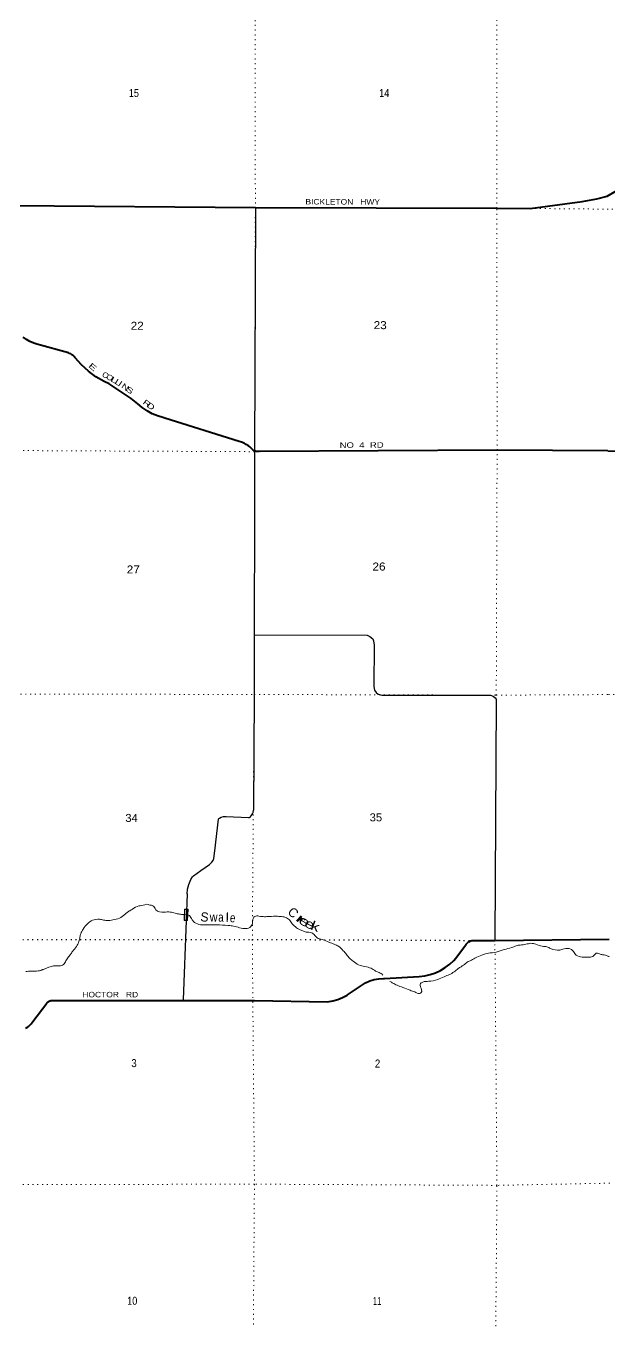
# Model space of a CAD drawing. Header units: feet. Extents: x -199 to 255675, y -686157 to -547785.
# Drawn here: x 51142 to 63889, y -637564 to -609219 of the extents above; entities that cross this region are included whole.
import ezdxf
from ezdxf.enums import TextEntityAlignment as Align

# ---------------------------------------------------------------- set-up
doc = ezdxf.new("R2010")
doc.units = ezdxf.units.FT
doc.header["$LTSCALE"] = 70
doc.linetypes.add('DOTTED', pattern=[1.5, 0.3, -1.2])
for name, color, linetype, lineweight in [('26', 7, 'Continuous', 40), ('29', 7, 'Continuous', 25), ('31', 7, 'Continuous', 13), ('39', 7, 'Continuous', 13), ('6', 7, 'DOTTED', 25), ('7', 7, 'DOTTED', 13)]:
    doc.layers.add(name, color=color, linetype=linetype, lineweight=lineweight)
doc.layers.add('27', color=7, linetype='Continuous')
doc.layers.add('41', color=7, linetype='Continuous')

msp = doc.modelspace()

# ---------------------------------------------------------------- linework, layer by layer
at = {"layer": '26'}
for points in [[(63849.26, -612942.96), (66676.2, -611288.32)], [(50303, -613152.5), (50880.41, -613146.17), (56157.02, -613189.99), (61433.72, -613205.73), (62161.72, -613210.97), (63303.21, -613061.9), (63622.55, -612998.16), (63849.26, -612942.96)], [(63858.96, -618510.26), (61441.77, -618498.29), (56239.18, -618527.06), (56214.82, -618527.2), (56189.18, -618526.94), (56172.84, -618524.63), (56156.75, -618520.6), (56141.18, -618514.91), (56126.28, -618507.62), (56124.16, -618506.29), (56099.13, -618488.57), (56074.35, -618463.6), (56032.9, -618421.84), (56006.3, -618400.91), (55959.3, -618369.94), (55909.33, -618344.05), (55856.92, -618323.52), (55802.65, -618308.59), (54179.85, -617796.51), (54134.73, -617786.07), (54014.5, -617749.02), (53898.81, -617699.6), (53788.91, -617638.37), (53686.02, -617565.98), (53591.26, -617483.23), (53444.51, -617370.31), (52958.98, -617047.43), (52850.31, -616995.46), (52672.39, -616891.46), (52506.32, -616769.42), (52353.91, -616630.7), (52216.84, -616476.81), (52211.96, -616470.14), (52192.94, -616447.46), (52171.64, -616426.9), (52148.31, -616408.68), (52123.21, -616393), (52096.61, -616380.03), (52068.79, -616369.91), (51377.5, -616178.54), (51311.79, -616157.25), (51229.84, -616122.02), (51152.02, -616078.4), (51079.19, -616026.9)], [(63864.59, -618510.25), (66773.26, -618529.35), (72029.4, -618504.24), (72043.4, -629167.49)], [(51135.64, -631140.2), (51169.19, -631121.33), (51200.59, -631099.05), (51229.49, -631073.61), (51255.57, -631045.29), (51278.55, -631014.4), (51292.96, -630990.87), (51595.16, -630593.02), (51603.75, -630581.55), (51613.5, -630571.04), (51624.29, -630561.6), (51636.01, -630553.35), (51648.53, -630546.37), (51661.7, -630540.73), (51675.4, -630536.5), (51689.46, -630533.73), (51703.74, -630532.44), (51718.07, -630532.65), (51725.73, -630533.39), (56138.07, -630531.53), (57734.44, -630560.17), (57847.12, -630540.8), (57957.17, -630509.76), (58063.36, -630467.38), (58164.54, -630414.14), (58172.17, -630409.56), (58564.18, -630142.44), (58658.31, -630103.99), (58755.94, -630075.6), (58856.01, -630057.57), (58957.41, -630050.1), (58977.65, -630049.88), (59739.92, -630008.91), (59860.72, -629993.8), (59979.28, -629966.14), (60094.3, -629926.25), (60204.53, -629874.55), (60308.74, -629811.61), (60405.8, -629738.12), (60494.65, -629654.89), (60541.54, -629603.09), (60749.08, -629321.17), (60764.32, -629300.95), (60781.59, -629282.44), (60800.7, -629265.84), (60821.44, -629251.32), (60843.58, -629239.05), (60866.88, -629229.17), (60891.09, -629221.77), (60911.88, -629217.55), (61393.22, -629219.54), (63893.97, -629190.12)]]:
    msp.add_lwpolyline(points, dxfattribs=at)
at = {"layer": '29'}
for p, q in [((56145.24, -622537.61), (58598.09, -622541.7)), ((61422.83, -623979.22), (61393.22, -629219.54))]:
    msp.add_line(p, q, dxfattribs=at)
for points in [[(56157.02, -613189.99), (56140.84, -618530.59), (56132.79, -623839.13), (56113.98, -626372.88)], [(58598.09, -622541.7), (58660.39, -622569.11), (58721.79, -622624.96), (58738.53, -622669.64), (58755.28, -622759), (58749.7, -623663.74), (58760.86, -623747.52), (58794.35, -623797.78), (58844.59, -623831.29), (58922.74, -623853.63), (61300.65, -623853.63), (61359.26, -623875.96), (61401.13, -623909.48), (61417.87, -623942.98), (61422.83, -623979.22)], [(54663.86, -628201.07), (54674.86, -628095.32), (54699.98, -627992), (54744.63, -627885.88), (54780.91, -627830.03), (54806.03, -627802.11), (54962.33, -627690.41), (55152.12, -627556.38), (55207.94, -627506.11), (55233.06, -627469.81), (55247.01, -627427.92), (55269.34, -627260.38), (55353.07, -626567.85), (55360.04, -626555.29), (55372.6, -626542.72), (55408.89, -626523.18), (55461.91, -626509.21), (55520.53, -626506.42), (56006.16, -626528.76), (56028.48, -626527.37), (56043.83, -626520.39), (56068.95, -626496.65), (56095.47, -626449.18), (56106.63, -626422.65), (56113.98, -626372.88)], [(54663.86, -628201.07), (54642.36, -628779.76), (54577.75, -630519.08)]]:
    msp.add_lwpolyline(points, dxfattribs=at)
at = {"layer": '31'}
for p, q in [((54601.27, -628780.79), (54610.9, -628530.98)), ((54610.9, -628530.98), (54685.85, -628533.87))]:
    msp.add_line(p, q, dxfattribs=at)
msp.add_lwpolyline([(54685.85, -628533.87), (54676.22, -628783.68), (54601.27, -628780.79)], dxfattribs=at)
msp.add_lwpolyline([(54609.57, -628773.1), (54618.58, -628539.28), (54677.54, -628541.55), (54668.53, -628775.37)], close=True, dxfattribs=at)
at = {"layer": '39'}
for points in [[(51141.65, -629896.88), (51254.6, -629889.69), (51374.94, -629888.18), (51439.14, -629880.42), (51491.34, -629864.59), (51509.42, -629856.64), (51573.68, -629832.84), (51643.98, -629803.05), (51746.36, -629775.4), (51826.58, -629775.73), (51856.67, -629773.85), (51940.95, -629760.15), (52003.38, -629686.21), (52057.84, -629596.18), (52114.23, -629526.22), (52158.58, -629462.23), (52245.2, -629350.28), (52297.72, -629240.19), (52322.11, -629144.03), (52338.4, -629073.9), (52390.89, -628971.84), (52493.6, -628847.92), (52596.12, -628778.15), (52752.63, -628756.74), (52838.82, -628773.14), (52943.07, -628783.59), (53077.53, -628760.08), (53216.06, -628718.54), (53332.71, -628622.75), (53393.02, -628580.89), (53469.38, -628537.08), (53608.02, -628463.45), (53664.2, -628457.66), (53810.7, -628430.19), (53850.76, -628444.39), (53914.89, -628458.7), (53980.78, -628547.21), (54161.11, -628598.09), (54295.48, -628598.65), (54401.7, -628623.15), (54499.91, -628641.6), (54592.13, -628654.02), (54606.1, -628656.33)], [(54606.1, -628656.33), (54716.4, -628674.59), (54776.26, -628767.09), (54828.2, -628825.46), (54958.4, -628874.13), (55088.76, -628876.67), (55317.4, -628875.61), (55554.01, -628890.62), (55650.25, -628901.05), (55778.51, -628929.65), (55918.79, -628960.31), (56035.21, -628934.72), (56091.69, -628838.69), (56122.22, -628708.46), (56142.33, -628692.5), (56236.61, -628686.87), (56356.91, -628699.4), (56465.23, -628693.83), (56643.74, -628690.55)], [(56643.74, -628690.55), (56754.02, -628699.03), (56818.14, -628715.34), (56900.19, -628767.82), (56958.06, -628854.3), (57058.04, -628942.95), (57104.06, -628975.23), (57176.18, -628999.59), (57242.27, -629027.94), (57358.54, -629044.47), (57442.62, -629088.93), (57508.56, -629161.4), (57616.74, -629197.95), (57774.97, -629260.77), (57883.13, -629301.33), (57971.23, -629345.81), (58079.2, -629442.52), (58149.1, -629529.05), (58219.02, -629611.56), (58297.02, -629674.05), (58415.08, -629754.76), (58687.59, -629828.08), (58735.63, -629856.36), (58839.73, -629912.94), (58929.82, -629959.44), (58946.28, -629980.9)], [(59099.98, -630117.9), (59163.83, -630150.93), (59253.92, -630197.42), (59384.12, -630246.09), (59538.34, -630308.9), (59644.51, -630345.44), (59742.67, -630377.93), (59782.85, -630360.05), (59791.07, -630299.91), (59761.43, -630171.44), (59817.73, -630127.55), (59944.14, -630112.03), (60142.83, -630072.74), (60283.43, -630011.15), (60397.91, -629965.49), (60500.4, -629905.75), (60588.89, -629833.92), (60655.22, -629792.07), (60751.72, -629724.28), (60832.12, -629670.47), (60902.43, -629638.67), (60968.76, -629596.83), (61105.32, -629543.24), (61185.64, -629513.49), (61330.14, -629488.01), (61510.78, -629446.64), (61595.12, -629416.91), (61759.72, -629375.47), (61858.13, -629335.77), (61946.44, -629318.08), (62070.84, -629302.55), (62181.22, -629280.94), (62289.44, -629303.45), (62427.69, -629346.14), (62529.93, -629358.59), (62610.03, -629395.02), (62812.48, -629427.94), (62904.82, -629404.26), (63051.22, -629408.87), (63109.19, -629463.26), (63173.11, -629539.73), (63301.32, -629584.38), (63375.52, -629586.69), (63455.76, -629583.01), (63552.11, -629557.34), (63604.46, -629499.4), (63678.62, -629513.74), (63748.75, -629532.08), (63814.9, -629542.38), (63874.98, -629566.69), (63889.28, -629564.55)]]:
    msp.add_spline(points, degree=3, dxfattribs=at)
at = {"layer": '6'}
msp.add_lwpolyline([(31944.37, -629160.23), (34995.66, -629144.79), (40176.06, -629170.16), (45454.85, -629161.84), (50755.55, -629197.74), (56090.48, -629195.67), (61393.22, -629219.54), (63886.58, -629190.15)], dxfattribs=at)
at = {"layer": '7'}
for points in [[(56187.52, -594788.82), (56217.19, -597288.57), (56211.26, -602565.03), (56151.2, -607831.25), (56157.02, -613189.99), (56140.84, -618530.59), (56132.79, -623839.13), (56090.48, -629195.67), (56136.42, -634548.55), (56098.39, -639828.9), (56104.43, -640445.37)], [(61383.08, -640432.41), (61393.1, -639856.75), (61439.17, -634574.43), (61393.22, -629219.54), (61423.53, -623854.93), (61441.77, -618498.29), (61433.72, -613205.73), (61437.73, -607907.19), (61483.93, -602586.77), (61501.95, -597294.31), (61447.06, -594775.28)], [(50302.99, -613152.33), (50880.41, -613146.17), (56157.02, -613189.99), (61433.72, -613205.73), (63845.07, -613225.63)], [(63845.07, -613225.63), (66772.32, -613196.01), (71972.32, -613183.91), (77605.98, -613210.83), (82894.45, -613219.62), (88140.58, -613196.56), (93106.56, -613283.32), (95773.07, -613272.49)], [(63859.14, -618510.26), (61441.77, -618498.29), (56140.84, -618530.59), (50852.14, -618504.77), (49333.34, -618516.51)], [(95794.96, -618576.79), (93225.5, -618553.18), (88143.63, -618537.23), (82885.36, -618544.32), (77600.73, -618509.45), (72029.4, -618504.24), (66773.26, -618529.35), (63858.96, -618510.26)], [(31937.06, -623833.62), (34985.63, -623844.19), (40232.37, -623825.71), (45497.16, -623805.31), (50813.94, -623831.24), (56132.79, -623839.13), (61423.53, -623854.93), (63874.28, -623841.3)], [(63874.28, -623841.3), (66755.76, -623797.96), (72026.27, -623820.88), (77497.45, -623850.71), (82857.57, -623772.89), (88152.68, -623875.87), (93309.02, -623927.48), (95817.11, -623943.73)], [(63903.67, -634526.49), (61439.17, -634574.43), (56136.42, -634548.55), (50763.37, -634558.49), (45544.91, -634518.92), (40204.03, -634500.91), (35019.4, -634541.71), (31948.93, -634495.08)]]:
    msp.add_lwpolyline(points, dxfattribs=at)

# ---------------------------------------------------------------- texts
at = {"layer": '27'}
for s, rotation, width, p in [('BICKLETON   HWY', 359.829, 1.15, (57251.84, -613123.26)), ('E', 319.533, 1.65, (52497.54, -616666.83)), ('C', 332.807, 1.15, (52791.72, -616879.68)), ('O', 329.598, 1.2, (52878.36, -616922.46)), ('L', 331.217, 1.5, (52979.92, -616981.76)), ('L', 327.321, 1.6, (53063.71, -617028.79)), ('I', 326.208, 1.45, (53144.86, -617071.77)), ('N', 325.621, 1.35, (53215.06, -617121.49)), ('S', 324.956, 1.5, (53310.53, -617189.21)), ('R', 322.26, 1.45, (53682.75, -617470.93)), ('D', 324.232, 1.4, (53773.27, -617538.87)), ('NO  4  RD', 0.317, 1.3, (57999.77, -618447.32)), ('HOCTOR   RD', 0.024, 1.15, (52374.89, -630463.12))]:
    msp.add_text(s, height=120, rotation=rotation, dxfattribs=dict(at, width=width)).set_placement(p)
at = {"layer": '41'}
for s, rotation, p in [('S', 354.121, (55035.96, -628804.36)), ('l', 359.371, (55542.99, -628813.72)), ('C', 318.19, (56917.97, -628683.36))]:
    msp.add_text(s, height=200, rotation=rotation, dxfattribs=at).set_placement(p, align=Align.CENTER)
for s, rotation, width, p in [('w', 0.005, 0.9, (55244.54, -628805.04)), ('a', 0.044, 0.8, (55404.66, -628807.17)), ('e', 355.511, 0.8, (55653.74, -628821.77)), ('r', 316.872, 2.2, (57086.54, -628822.6)), ('e', 328.204, 1.55, (57178.93, -628883.47)), ('e', 333.94, 1.35, (57302.55, -628949.8)), ('k', 339.189, 1.4, (57432.13, -629003.63))]:
    msp.add_text(s, height=200, rotation=rotation, dxfattribs=dict(at, width=width)).set_placement(p, align=Align.CENTER)
at = {"layer": '7'}
for s, width, p in [('15', 0.85, (53390.74, -610773.75)), ('14', 0.85, (58864.46, -610773.37)), ('22', 1.1, (53430.62, -615864.13)), ('23', 1.1, (58742.76, -615850.56)), ('27', 1.1, (53345.51, -621193.53)), ('26', 1.1, (58716.87, -621129.2)), ('34', 1.05, (53314.19, -626626.66)), ('35', 1.05, (58654.63, -626614.58)), ('10', 0.85, (53355.18, -637185.63)), ('11', 0.65, (58727.08, -637189.88))]:
    msp.add_text(s, height=175, dxfattribs=dict(at, width=width)).set_placement(p)
at = {"layer": '7', "width": 0.9}
for s, p in [('3', (53445.46, -631988.25)), ('2', (58769.76, -631997.54))]:
    msp.add_text(s, height=175, rotation=359.764, dxfattribs=at).set_placement(p)

doc.saveas('drawing.dxf')
